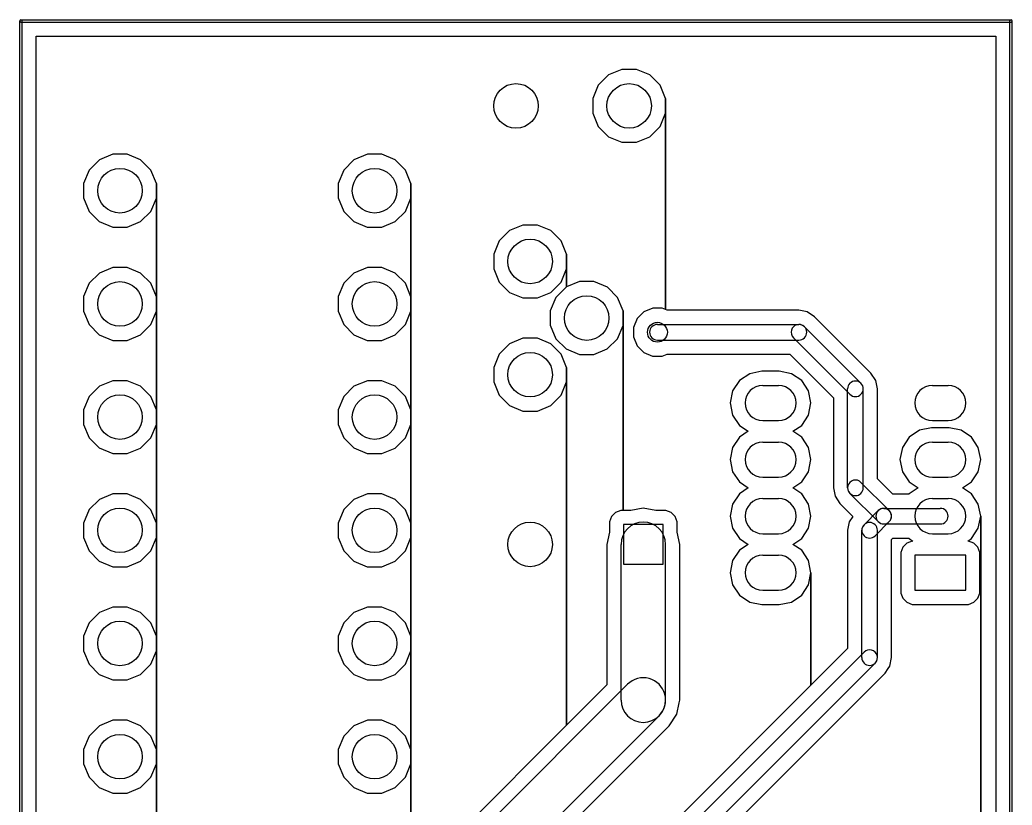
# Model space of a CAD drawing. Extents: x 50.1 to 94.7, y -225.5 to -171.4.
# Drawn here: x 50.12 to 94.67, y -206.65 to -171.4 of the extents above; entities that cross this region are included whole.
import ezdxf

# ---------------------------------------------------------------- set-up
doc = ezdxf.new("R2010")
doc.units = 0
doc.header["$MEASUREMENT"] = 0
doc.layers.add('BLACK', color=250, linetype='CONTINUOUS')

msp = doc.modelspace()

# ---------------------------------------------------------------- linework, layer by layer
at = {"layer": 'BLACK'}
for p, q in [((50.115, -225.425), (50.115, -171.45)), ((50.165, -171.4), (94.615, -171.4)), ((50.165, -171.5), (94.615, -171.5)), ((50.215, -225.425), (50.215, -171.45)), ((94.565, -225.425), (94.565, -171.45)), ((94.665, -225.425), (94.665, -171.45)), ((50.85, -224.74), (50.85, -172.135)), ((50.85, -172.135), (93.93, -172.135)), ((50.85, -224.74), (50.85, -172.135)), ((50.85, -172.135), (93.93, -172.135)), ((93.93, -172.135), (93.93, -224.74)), ((93.93, -172.135), (93.93, -224.74)), ((77.1462, -173.625), (76.5451, -173.873)), ((77.1462, -173.625), (76.5451, -173.873)), ((77.7966, -173.625), (77.1462, -173.625)), ((77.7966, -173.625), (77.1462, -173.625)), ((78.3974, -173.875), (77.7966, -173.625)), ((78.3974, -173.875), (77.7966, -173.625)), ((76.5451, -173.873), (76.0847, -174.333)), ((76.5451, -173.873), (76.0847, -174.333)), ((78.8569, -174.335), (78.3974, -173.875)), ((78.8569, -174.335), (78.3974, -173.875)), ((76.0847, -174.333), (75.8353, -174.933)), ((76.0847, -174.333), (75.8353, -174.933)), ((79.1053, -174.936), (78.8569, -174.335)), ((79.1053, -174.936), (78.8569, -174.335)), ((75.8353, -174.933), (75.8347, -175.584)), ((75.8353, -174.933), (75.8347, -175.584)), ((79.1047, -175.587), (79.1053, -174.936)), ((79.1047, -175.587), (79.1053, -174.936)), ((79.1053, -184.403), (79.1053, -174.936)), ((79.1053, -174.936), (79.1053, -184.403)), ((79.1053, -184.403), (79.1053, -174.936)), ((79.1053, -174.936), (79.1053, -184.403)), ((75.8347, -175.584), (76.0831, -176.185)), ((75.8347, -175.584), (76.0831, -176.185)), ((78.8553, -176.187), (79.1047, -175.587)), ((78.8553, -176.187), (79.1047, -175.587)), ((76.0831, -176.185), (76.5426, -176.645)), ((76.0831, -176.185), (76.5426, -176.645)), ((78.3949, -176.647), (78.8553, -176.187)), ((78.3949, -176.647), (78.8553, -176.187)), ((76.5426, -176.645), (77.1434, -176.895)), ((76.5426, -176.645), (77.1434, -176.895)), ((77.7938, -176.895), (78.3949, -176.647)), ((77.7938, -176.895), (78.3949, -176.647)), ((77.1434, -176.895), (77.7938, -176.895)), ((77.1434, -176.895), (77.7938, -176.895)), ((53.6851, -177.683), (53.2247, -178.143)), ((53.6851, -177.683), (53.2247, -178.143)), ((54.2862, -177.435), (53.6851, -177.683)), ((54.2862, -177.435), (53.6851, -177.683)), ((54.9366, -177.435), (54.2862, -177.435)), ((54.9366, -177.435), (54.2862, -177.435)), ((55.5374, -177.685), (54.9366, -177.435)), ((55.5374, -177.685), (54.9366, -177.435)), ((55.9969, -178.145), (55.5374, -177.685)), ((55.9969, -178.145), (55.5374, -177.685)), ((65.1151, -177.683), (64.6547, -178.143)), ((65.1151, -177.683), (64.6547, -178.143)), ((65.7162, -177.435), (65.1151, -177.683)), ((65.7162, -177.435), (65.1151, -177.683)), ((66.3666, -177.435), (65.7162, -177.435)), ((66.3666, -177.435), (65.7162, -177.435)), ((66.9674, -177.685), (66.3666, -177.435)), ((66.9674, -177.685), (66.3666, -177.435)), ((67.4269, -178.145), (66.9674, -177.685)), ((67.4269, -178.145), (66.9674, -177.685)), ((53.2247, -178.143), (52.9753, -178.743)), ((53.2247, -178.143), (52.9753, -178.743)), ((56.2453, -178.746), (55.9969, -178.145)), ((56.2453, -178.746), (55.9969, -178.145)), ((64.6547, -178.143), (64.4053, -178.743)), ((64.6547, -178.143), (64.4053, -178.743)), ((67.6753, -178.746), (67.4269, -178.145)), ((67.6753, -178.746), (67.4269, -178.145)), ((52.9753, -178.743), (52.9747, -179.394)), ((52.9753, -178.743), (52.9747, -179.394)), ((56.2447, -179.397), (56.2453, -178.746)), ((56.2447, -179.397), (56.2453, -178.746)), ((56.2453, -183.826), (56.2453, -178.746)), ((56.2453, -178.746), (56.2453, -183.826)), ((56.2453, -183.826), (56.2453, -178.746)), ((56.2453, -178.746), (56.2453, -183.826)), ((64.4053, -178.743), (64.4047, -179.394)), ((64.4053, -178.743), (64.4047, -179.394)), ((67.6747, -179.397), (67.6753, -178.746)), ((67.6747, -179.397), (67.6753, -178.746)), ((67.6753, -183.826), (67.6753, -178.746)), ((67.6753, -178.746), (67.6753, -183.826)), ((67.6753, -183.826), (67.6753, -178.746)), ((67.6753, -178.746), (67.6753, -183.826)), ((52.9747, -179.394), (53.2231, -179.995)), ((52.9747, -179.394), (53.2231, -179.995)), ((55.9953, -179.997), (56.2447, -179.397)), ((55.9953, -179.997), (56.2447, -179.397)), ((64.4047, -179.394), (64.6531, -179.995)), ((64.4047, -179.394), (64.6531, -179.995)), ((67.4253, -179.997), (67.6747, -179.397)), ((67.4253, -179.997), (67.6747, -179.397)), ((53.2231, -179.995), (53.6826, -180.455)), ((53.2231, -179.995), (53.6826, -180.455)), ((55.5349, -180.457), (55.9953, -179.997)), ((55.5349, -180.457), (55.9953, -179.997)), ((64.6531, -179.995), (65.1126, -180.455)), ((64.6531, -179.995), (65.1126, -180.455)), ((66.9649, -180.457), (67.4253, -179.997)), ((66.9649, -180.457), (67.4253, -179.997)), ((53.6826, -180.455), (54.2834, -180.705)), ((53.6826, -180.455), (54.2834, -180.705)), ((54.2834, -180.705), (54.9338, -180.705)), ((54.2834, -180.705), (54.9338, -180.705)), ((54.9338, -180.705), (55.5349, -180.457)), ((54.9338, -180.705), (55.5349, -180.457)), ((65.1126, -180.455), (65.7134, -180.705)), ((65.1126, -180.455), (65.7134, -180.705)), ((65.7134, -180.705), (66.3638, -180.705)), ((65.7134, -180.705), (66.3638, -180.705)), ((66.3638, -180.705), (66.9649, -180.457)), ((66.3638, -180.705), (66.9649, -180.457)), ((72.1001, -180.858), (71.6397, -181.318)), ((72.1001, -180.858), (71.6397, -181.318)), ((72.7012, -180.61), (72.1001, -180.858)), ((72.7012, -180.61), (72.1001, -180.858)), ((73.3516, -180.61), (72.7012, -180.61)), ((73.3516, -180.61), (72.7012, -180.61)), ((73.9524, -180.86), (73.3516, -180.61)), ((73.9524, -180.86), (73.3516, -180.61)), ((74.4119, -181.32), (73.9524, -180.86)), ((74.4119, -181.32), (73.9524, -180.86)), ((71.6397, -181.318), (71.3903, -181.918)), ((71.6397, -181.318), (71.3903, -181.918)), ((74.6603, -181.921), (74.4119, -181.32)), ((74.6603, -181.921), (74.4119, -181.32)), ((71.3903, -181.918), (71.3897, -182.569)), ((71.3903, -181.918), (71.3897, -182.569)), ((74.6597, -182.572), (74.6603, -181.921)), ((74.6597, -182.572), (74.6603, -181.921)), ((74.6603, -183.39), (74.6603, -181.921)), ((74.6603, -181.921), (74.6603, -183.39)), ((74.6603, -183.39), (74.6603, -181.921)), ((74.6603, -181.921), (74.6603, -183.39)), ((54.2862, -182.515), (53.6851, -182.763)), ((54.2862, -182.515), (53.6851, -182.763)), ((54.9366, -182.515), (54.2862, -182.515)), ((54.9366, -182.515), (54.2862, -182.515)), ((55.5374, -182.765), (54.9366, -182.515)), ((55.5374, -182.765), (54.9366, -182.515)), ((65.7162, -182.515), (65.1151, -182.763)), ((65.7162, -182.515), (65.1151, -182.763)), ((66.3666, -182.515), (65.7162, -182.515)), ((66.3666, -182.515), (65.7162, -182.515)), ((66.9674, -182.765), (66.3666, -182.515)), ((66.9674, -182.765), (66.3666, -182.515)), ((71.3897, -182.569), (71.6381, -183.17)), ((71.3897, -182.569), (71.6381, -183.17)), ((74.4103, -183.172), (74.6597, -182.572)), ((74.4103, -183.172), (74.6597, -182.572)), ((53.6851, -182.763), (53.2247, -183.223)), ((53.6851, -182.763), (53.2247, -183.223)), ((55.9969, -183.225), (55.5374, -182.765)), ((55.9969, -183.225), (55.5374, -182.765)), ((65.1151, -182.763), (64.6547, -183.223)), ((65.1151, -182.763), (64.6547, -183.223)), ((67.4269, -183.225), (66.9674, -182.765)), ((67.4269, -183.225), (66.9674, -182.765)), ((53.2247, -183.223), (52.9753, -183.823)), ((53.2247, -183.223), (52.9753, -183.823)), ((56.2453, -183.826), (55.9969, -183.225)), ((56.2453, -183.826), (55.9969, -183.225)), ((64.6547, -183.223), (64.4053, -183.823)), ((64.6547, -183.223), (64.4053, -183.823)), ((67.6753, -183.826), (67.4269, -183.225)), ((67.6753, -183.826), (67.4269, -183.225)), ((71.6381, -183.17), (72.0976, -183.63)), ((71.6381, -183.17), (72.0976, -183.63)), ((73.9499, -183.632), (74.4103, -183.172)), ((73.9499, -183.632), (74.4103, -183.172)), ((74.6401, -183.398), (74.1797, -183.858)), ((74.6401, -183.398), (74.1797, -183.858)), ((74.6603, -183.39), (74.6401, -183.398)), ((74.6603, -183.39), (74.6401, -183.398)), ((75.2412, -183.15), (74.6603, -183.39)), ((75.2412, -183.15), (74.6603, -183.39)), ((75.8916, -183.15), (75.2412, -183.15)), ((75.8916, -183.15), (75.2412, -183.15)), ((76.4924, -183.4), (75.8916, -183.15)), ((76.4924, -183.4), (75.8916, -183.15)), ((76.9519, -183.86), (76.4924, -183.4)), ((76.9519, -183.86), (76.4924, -183.4)), ((52.9753, -183.823), (52.9747, -184.474)), ((52.9753, -183.823), (52.9747, -184.474)), ((56.2447, -184.477), (56.2453, -183.826)), ((56.2447, -184.477), (56.2453, -183.826)), ((56.2453, -188.906), (56.2453, -183.826)), ((56.2453, -183.826), (56.2453, -188.906)), ((56.2453, -188.906), (56.2453, -183.826)), ((56.2453, -183.826), (56.2453, -188.906)), ((64.4053, -183.823), (64.4047, -184.474)), ((64.4053, -183.823), (64.4047, -184.474)), ((67.6747, -184.477), (67.6753, -183.826)), ((67.6747, -184.477), (67.6753, -183.826)), ((67.6753, -188.906), (67.6753, -183.826)), ((67.6753, -183.826), (67.6753, -188.906)), ((67.6753, -188.906), (67.6753, -183.826)), ((67.6753, -183.826), (67.6753, -188.906)), ((72.0976, -183.63), (72.6984, -183.88)), ((72.0976, -183.63), (72.6984, -183.88)), ((72.6984, -183.88), (73.3488, -183.88)), ((72.6984, -183.88), (73.3488, -183.88)), ((73.3488, -183.88), (73.9499, -183.632)), ((73.3488, -183.88), (73.9499, -183.632)), ((74.1797, -183.858), (73.9303, -184.458)), ((74.1797, -183.858), (73.9303, -184.458)), ((77.2003, -184.461), (76.9519, -183.86)), ((77.2003, -184.461), (76.9519, -183.86)), ((78.5262, -184.34), (78.1293, -184.504)), ((78.5262, -184.34), (78.1293, -184.504)), ((78.9557, -184.341), (78.5262, -184.34)), ((78.9557, -184.341), (78.5262, -184.34)), ((79.1053, -184.403), (78.9557, -184.341)), ((79.1053, -184.403), (78.9557, -184.341)), ((79.1828, -184.435), (79.1053, -184.403)), ((79.1828, -184.435), (79.1053, -184.403)), ((85.09, -184.435), (79.1828, -184.435)), ((85.09, -184.435), (79.1828, -184.435)), ((85.4669, -184.51), (85.09, -184.435)), ((85.4669, -184.51), (85.09, -184.435)), ((52.9747, -184.474), (53.2231, -185.075)), ((52.9747, -184.474), (53.2231, -185.075)), ((55.9953, -185.077), (56.2447, -184.477)), ((55.9953, -185.077), (56.2447, -184.477)), ((64.4047, -184.474), (64.6531, -185.075)), ((64.4047, -184.474), (64.6531, -185.075)), ((67.4253, -185.077), (67.6747, -184.477)), ((67.4253, -185.077), (67.6747, -184.477)), ((73.9303, -184.458), (73.9297, -185.109)), ((73.9303, -184.458), (73.9297, -185.109)), ((77.1997, -185.112), (77.2003, -184.461)), ((77.1997, -185.112), (77.2003, -184.461)), ((77.2003, -193.421), (77.2003, -184.461)), ((77.2003, -184.461), (77.2003, -193.421)), ((77.2003, -193.421), (77.2003, -184.461)), ((77.2003, -184.461), (77.2003, -193.421)), ((77.8254, -184.808), (77.6607, -185.204)), ((77.8254, -184.808), (77.6607, -185.204)), ((78.1293, -184.504), (77.8254, -184.808)), ((78.1293, -184.504), (77.8254, -184.808)), ((85.7865, -184.724), (85.4669, -184.51)), ((85.7865, -184.724), (85.4669, -184.51)), ((88.3265, -187.264), (85.7865, -184.724)), ((88.3265, -187.264), (85.7865, -184.724)), ((53.2231, -185.075), (53.6826, -185.535)), ((53.2231, -185.075), (53.6826, -185.535)), ((55.5349, -185.537), (55.9953, -185.077)), ((55.5349, -185.537), (55.9953, -185.077)), ((64.6531, -185.075), (65.1126, -185.535)), ((64.6531, -185.075), (65.1126, -185.535)), ((66.9649, -185.537), (67.4253, -185.077)), ((66.9649, -185.537), (67.4253, -185.077)), ((73.9297, -185.109), (74.1781, -185.71)), ((73.9297, -185.109), (74.1781, -185.71)), ((76.9503, -185.712), (77.1997, -185.112)), ((76.9503, -185.712), (77.1997, -185.112)), ((77.6607, -185.204), (77.6603, -185.634)), ((77.6607, -185.204), (77.6603, -185.634)), ((78.74, -185.07), (85.09, -185.07)), ((87.8775, -187.713), (85.3375, -185.173)), ((53.6826, -185.535), (54.2834, -185.785)), ((53.6826, -185.535), (54.2834, -185.785)), ((54.9338, -185.785), (55.5349, -185.537)), ((54.9338, -185.785), (55.5349, -185.537)), ((65.1126, -185.535), (65.7134, -185.785)), ((65.1126, -185.535), (65.7134, -185.785)), ((66.3638, -185.785), (66.9649, -185.537)), ((66.3638, -185.785), (66.9649, -185.537)), ((72.7012, -185.69), (72.1001, -185.938)), ((72.7012, -185.69), (72.1001, -185.938)), ((73.3516, -185.69), (72.7012, -185.69)), ((73.3516, -185.69), (72.7012, -185.69)), ((73.9524, -185.94), (73.3516, -185.69)), ((73.9524, -185.94), (73.3516, -185.69)), ((74.1781, -185.71), (74.6376, -186.17)), ((74.1781, -185.71), (74.6376, -186.17)), ((76.4899, -186.172), (76.9503, -185.712)), ((76.4899, -186.172), (76.9503, -185.712)), ((77.6603, -185.634), (77.8243, -186.031)), ((77.6603, -185.634), (77.8243, -186.031)), ((78.74, -185.77), (85.09, -185.77)), ((87.3825, -188.207), (84.8425, -185.667)), ((54.2834, -185.785), (54.9338, -185.785)), ((54.2834, -185.785), (54.9338, -185.785)), ((65.7134, -185.785), (66.3638, -185.785)), ((65.7134, -185.785), (66.3638, -185.785)), ((72.1001, -185.938), (71.6397, -186.398)), ((72.1001, -185.938), (71.6397, -186.398)), ((74.4119, -186.4), (73.9524, -185.94)), ((74.4119, -186.4), (73.9524, -185.94)), ((74.6376, -186.17), (75.2384, -186.42)), ((74.6376, -186.17), (75.2384, -186.42)), ((75.8888, -186.42), (76.4899, -186.172)), ((75.8888, -186.42), (76.4899, -186.172)), ((77.8243, -186.031), (78.1277, -186.335)), ((77.8243, -186.031), (78.1277, -186.335)), ((71.6397, -186.398), (71.3903, -186.998)), ((71.6397, -186.398), (71.3903, -186.998)), ((74.6603, -187.001), (74.4119, -186.4)), ((74.6603, -187.001), (74.4119, -186.4)), ((75.2384, -186.42), (75.8888, -186.42)), ((75.2384, -186.42), (75.8888, -186.42)), ((78.1277, -186.335), (78.5243, -186.499)), ((78.1277, -186.335), (78.5243, -186.499)), ((78.5243, -186.499), (78.9538, -186.5)), ((78.5243, -186.499), (78.9538, -186.5)), ((78.9538, -186.5), (79.1829, -186.405)), ((78.9538, -186.5), (79.1829, -186.405)), ((79.1829, -186.405), (84.682, -186.405)), ((79.1829, -186.405), (84.682, -186.405)), ((84.682, -186.405), (86.645, -188.368)), ((84.682, -186.405), (86.645, -188.368)), ((71.3903, -186.998), (71.3897, -187.649)), ((71.3903, -186.998), (71.3897, -187.649)), ((74.6597, -187.652), (74.6603, -187.001)), ((74.6597, -187.652), (74.6603, -187.001)), ((74.6603, -203.062), (74.6603, -187.001)), ((74.6603, -187.001), (74.6603, -203.062)), ((74.6603, -203.062), (74.6603, -187.001)), ((74.6603, -187.001), (74.6603, -203.062)), ((82.8852, -187.281), (82.4238, -187.589)), ((82.8852, -187.281), (82.4238, -187.589)), ((83.4296, -187.173), (82.8852, -187.281)), ((83.4296, -187.173), (82.8852, -187.281)), ((84.2104, -187.173), (83.4296, -187.173)), ((84.2104, -187.173), (83.4296, -187.173)), ((84.7548, -187.281), (84.2104, -187.173)), ((84.7548, -187.281), (84.2104, -187.173)), ((85.2162, -187.589), (84.7548, -187.281)), ((85.2162, -187.589), (84.7548, -187.281)), ((88.54, -187.583), (88.3265, -187.264)), ((88.54, -187.583), (88.3265, -187.264)), ((53.6851, -187.843), (53.2247, -188.303)), ((53.6851, -187.843), (53.2247, -188.303)), ((54.2862, -187.595), (53.6851, -187.843)), ((54.2862, -187.595), (53.6851, -187.843)), ((54.9366, -187.595), (54.2862, -187.595)), ((54.9366, -187.595), (54.2862, -187.595)), ((55.5374, -187.845), (54.9366, -187.595)), ((55.5374, -187.845), (54.9366, -187.595)), ((55.9969, -188.305), (55.5374, -187.845)), ((55.9969, -188.305), (55.5374, -187.845)), ((65.1151, -187.843), (64.6547, -188.303)), ((65.1151, -187.843), (64.6547, -188.303)), ((65.7162, -187.595), (65.1151, -187.843)), ((65.7162, -187.595), (65.1151, -187.843)), ((66.3666, -187.595), (65.7162, -187.595)), ((66.3666, -187.595), (65.7162, -187.595)), ((66.9674, -187.845), (66.3666, -187.595)), ((66.9674, -187.845), (66.3666, -187.595)), ((67.4269, -188.305), (66.9674, -187.845)), ((67.4269, -188.305), (66.9674, -187.845)), ((71.3897, -187.649), (71.6381, -188.25)), ((71.3897, -187.649), (71.6381, -188.25)), ((74.4103, -188.252), (74.6597, -187.652)), ((74.4103, -188.252), (74.6597, -187.652)), ((82.4238, -187.589), (82.1154, -188.051)), ((82.4238, -187.589), (82.1154, -188.051)), ((83.4644, -187.808), (84.1756, -187.808)), ((85.5246, -188.051), (85.2162, -187.589)), ((85.5246, -188.051), (85.2162, -187.589)), ((87.28, -192.405), (87.28, -187.96)), ((87.98, -192.405), (87.98, -187.96)), ((88.615, -187.96), (88.54, -187.583)), ((88.615, -187.96), (88.54, -187.583)), ((88.615, -191.997), (88.615, -187.96)), ((88.615, -191.997), (88.615, -187.96)), ((91.0844, -187.808), (91.7956, -187.808)), ((53.2247, -188.303), (52.9753, -188.903)), ((53.2247, -188.303), (52.9753, -188.903)), ((56.2453, -188.906), (55.9969, -188.305)), ((56.2453, -188.906), (55.9969, -188.305)), ((64.6547, -188.303), (64.4053, -188.903)), ((64.6547, -188.303), (64.4053, -188.903)), ((67.6753, -188.906), (67.4269, -188.305)), ((67.6753, -188.906), (67.4269, -188.305)), ((71.6381, -188.25), (72.0976, -188.71)), ((71.6381, -188.25), (72.0976, -188.71)), ((73.9499, -188.712), (74.4103, -188.252)), ((73.9499, -188.712), (74.4103, -188.252)), ((82.1154, -188.051), (82.0072, -188.595)), ((82.1154, -188.051), (82.0072, -188.595)), ((85.6328, -188.595), (85.5246, -188.051)), ((85.6328, -188.595), (85.5246, -188.051)), ((86.645, -188.368), (86.645, -192.405)), ((86.645, -188.368), (86.645, -192.405)), ((72.0976, -188.71), (72.6984, -188.96)), ((72.0976, -188.71), (72.6984, -188.96)), ((73.3488, -188.96), (73.9499, -188.712)), ((73.3488, -188.96), (73.9499, -188.712)), ((82.0072, -188.595), (82.1154, -189.139)), ((82.0072, -188.595), (82.1154, -189.139)), ((85.5246, -189.139), (85.6328, -188.595)), ((85.5246, -189.139), (85.6328, -188.595)), ((52.9753, -188.903), (52.9747, -189.554)), ((52.9753, -188.903), (52.9747, -189.554)), ((56.2447, -189.557), (56.2453, -188.906)), ((56.2447, -189.557), (56.2453, -188.906)), ((56.2453, -193.986), (56.2453, -188.906)), ((56.2453, -188.906), (56.2453, -193.986)), ((56.2453, -193.986), (56.2453, -188.906)), ((56.2453, -188.906), (56.2453, -193.986)), ((64.4053, -188.903), (64.4047, -189.554)), ((64.4053, -188.903), (64.4047, -189.554)), ((67.6747, -189.557), (67.6753, -188.906)), ((67.6747, -189.557), (67.6753, -188.906)), ((67.6753, -193.986), (67.6753, -188.906)), ((67.6753, -188.906), (67.6753, -193.986)), ((67.6753, -193.986), (67.6753, -188.906)), ((67.6753, -188.906), (67.6753, -193.986)), ((72.6984, -188.96), (73.3488, -188.96)), ((72.6984, -188.96), (73.3488, -188.96)), ((82.1154, -189.139), (82.4238, -189.601)), ((82.1154, -189.139), (82.4238, -189.601)), ((85.2162, -189.601), (85.5246, -189.139)), ((85.2162, -189.601), (85.5246, -189.139)), ((52.9747, -189.554), (53.2231, -190.155)), ((52.9747, -189.554), (53.2231, -190.155)), ((55.9953, -190.157), (56.2447, -189.557)), ((55.9953, -190.157), (56.2447, -189.557)), ((64.4047, -189.554), (64.6531, -190.155)), ((64.4047, -189.554), (64.6531, -190.155)), ((67.4253, -190.157), (67.6747, -189.557)), ((67.4253, -190.157), (67.6747, -189.557)), ((82.4238, -189.601), (82.8192, -189.865)), ((82.4238, -189.601), (82.8192, -189.865)), ((83.4644, -189.382), (84.1756, -189.382)), ((84.8208, -189.865), (85.2162, -189.601)), ((84.8208, -189.865), (85.2162, -189.601)), ((91.0496, -189.713), (90.5052, -189.821)), ((91.0496, -189.713), (90.5052, -189.821)), ((91.8304, -189.713), (91.0496, -189.713)), ((91.8304, -189.713), (91.0496, -189.713)), ((91.0844, -189.382), (91.7956, -189.382)), ((92.3748, -189.821), (91.8304, -189.713)), ((92.3748, -189.821), (91.8304, -189.713)), ((53.2231, -190.155), (53.6826, -190.615)), ((53.2231, -190.155), (53.6826, -190.615)), ((55.5349, -190.617), (55.9953, -190.157)), ((55.5349, -190.617), (55.9953, -190.157)), ((64.6531, -190.155), (65.1126, -190.615)), ((64.6531, -190.155), (65.1126, -190.615)), ((66.9649, -190.617), (67.4253, -190.157)), ((66.9649, -190.617), (67.4253, -190.157)), ((82.4238, -190.129), (82.1154, -190.591)), ((82.4238, -190.129), (82.1154, -190.591)), ((82.8192, -189.865), (82.4238, -190.129)), ((82.8192, -189.865), (82.4238, -190.129)), ((85.2162, -190.129), (84.8208, -189.865)), ((85.2162, -190.129), (84.8208, -189.865)), ((85.5246, -190.591), (85.2162, -190.129)), ((85.5246, -190.591), (85.2162, -190.129)), ((90.0438, -190.129), (89.7354, -190.591)), ((90.0438, -190.129), (89.7354, -190.591)), ((90.5052, -189.821), (90.0438, -190.129)), ((90.5052, -189.821), (90.0438, -190.129)), ((92.8362, -190.129), (92.3748, -189.821)), ((92.8362, -190.129), (92.3748, -189.821)), ((93.1446, -190.591), (92.8362, -190.129)), ((93.1446, -190.591), (92.8362, -190.129)), ((53.6826, -190.615), (54.2834, -190.865)), ((53.6826, -190.615), (54.2834, -190.865)), ((54.9338, -190.865), (55.5349, -190.617)), ((54.9338, -190.865), (55.5349, -190.617)), ((65.1126, -190.615), (65.7134, -190.865)), ((65.1126, -190.615), (65.7134, -190.865)), ((66.3638, -190.865), (66.9649, -190.617)), ((66.3638, -190.865), (66.9649, -190.617)), ((82.1154, -190.591), (82.0072, -191.135)), ((82.1154, -190.591), (82.0072, -191.135)), ((83.4644, -190.348), (84.1756, -190.348)), ((85.6328, -191.135), (85.5246, -190.591)), ((85.6328, -191.135), (85.5246, -190.591)), ((89.7354, -190.591), (89.6272, -191.135)), ((89.7354, -190.591), (89.6272, -191.135)), ((91.0844, -190.348), (91.7956, -190.348)), ((93.2528, -191.135), (93.1446, -190.591)), ((93.2528, -191.135), (93.1446, -190.591)), ((54.2834, -190.865), (54.9338, -190.865)), ((54.2834, -190.865), (54.9338, -190.865)), ((65.7134, -190.865), (66.3638, -190.865)), ((65.7134, -190.865), (66.3638, -190.865)), ((82.0072, -191.135), (82.1154, -191.679)), ((82.0072, -191.135), (82.1154, -191.679)), ((85.5246, -191.679), (85.6328, -191.135)), ((85.5246, -191.679), (85.6328, -191.135)), ((89.6272, -191.135), (89.7354, -191.679)), ((89.6272, -191.135), (89.7354, -191.679)), ((93.1446, -191.679), (93.2528, -191.135)), ((93.1446, -191.679), (93.2528, -191.135)), ((82.1154, -191.679), (82.4238, -192.141)), ((82.1154, -191.679), (82.4238, -192.141)), ((83.4644, -191.922), (84.1756, -191.922)), ((85.2162, -192.141), (85.5246, -191.679)), ((85.2162, -192.141), (85.5246, -191.679)), ((89.308, -192.69), (88.615, -191.997)), ((89.308, -192.69), (88.615, -191.997)), ((89.7354, -191.679), (90.0438, -192.141)), ((89.7354, -191.679), (90.0438, -192.141)), ((91.0844, -191.922), (91.7956, -191.922)), ((92.8362, -192.141), (93.1446, -191.679)), ((92.8362, -192.141), (93.1446, -191.679)), ((82.4238, -192.141), (82.8192, -192.405)), ((82.4238, -192.141), (82.8192, -192.405)), ((82.8192, -192.405), (82.4238, -192.669)), ((82.8192, -192.405), (82.4238, -192.669)), ((84.8208, -192.405), (85.2162, -192.141)), ((84.8208, -192.405), (85.2162, -192.141)), ((85.2162, -192.669), (84.8208, -192.405)), ((85.2162, -192.669), (84.8208, -192.405)), ((86.645, -192.405), (86.72, -192.782)), ((86.645, -192.405), (86.72, -192.782)), ((89.1475, -193.428), (87.8775, -192.158)), ((90.0438, -192.141), (90.4392, -192.405)), ((90.0438, -192.141), (90.4392, -192.405)), ((90.4392, -192.405), (90.0438, -192.669)), ((90.4392, -192.405), (90.0438, -192.669)), ((92.4408, -192.405), (92.8362, -192.141)), ((92.4408, -192.405), (92.8362, -192.141)), ((92.8362, -192.669), (92.4408, -192.405)), ((92.8362, -192.669), (92.4408, -192.405)), ((54.2862, -192.675), (53.6851, -192.923)), ((54.2862, -192.675), (53.6851, -192.923)), ((54.9366, -192.675), (54.2862, -192.675)), ((54.9366, -192.675), (54.2862, -192.675)), ((55.5374, -192.925), (54.9366, -192.675)), ((55.5374, -192.925), (54.9366, -192.675)), ((65.7162, -192.675), (65.1151, -192.923)), ((65.7162, -192.675), (65.1151, -192.923)), ((66.3666, -192.675), (65.7162, -192.675)), ((66.3666, -192.675), (65.7162, -192.675)), ((66.9674, -192.925), (66.3666, -192.675)), ((66.9674, -192.925), (66.3666, -192.675)), ((82.4238, -192.669), (82.1154, -193.131)), ((82.4238, -192.669), (82.1154, -193.131)), ((83.4644, -192.888), (84.1756, -192.888)), ((85.5246, -193.131), (85.2162, -192.669)), ((85.5246, -193.131), (85.2162, -192.669)), ((86.72, -192.782), (86.9335, -193.102)), ((86.72, -192.782), (86.9335, -193.102)), ((88.6525, -193.922), (87.3825, -192.652)), ((90.0299, -192.69), (89.308, -192.69)), ((90.0299, -192.69), (89.308, -192.69)), ((90.0438, -192.669), (90.0299, -192.69)), ((90.0438, -192.669), (90.0299, -192.69)), ((91.0844, -192.888), (91.7956, -192.888)), ((93.1446, -193.131), (92.8362, -192.669)), ((93.1446, -193.131), (92.8362, -192.669)), ((53.6851, -192.923), (53.2247, -193.383)), ((53.6851, -192.923), (53.2247, -193.383)), ((55.9969, -193.385), (55.5374, -192.925)), ((55.9969, -193.385), (55.5374, -192.925)), ((65.1151, -192.923), (64.6547, -193.383)), ((65.1151, -192.923), (64.6547, -193.383)), ((67.4269, -193.385), (66.9674, -192.925)), ((67.4269, -193.385), (66.9674, -192.925)), ((78.105, -193.31), (77.5475, -193.421)), ((78.105, -193.31), (77.5475, -193.421)), ((78.6625, -193.421), (78.105, -193.31)), ((78.6625, -193.421), (78.105, -193.31)), ((82.1154, -193.131), (82.0072, -193.675)), ((82.1154, -193.131), (82.0072, -193.675)), ((85.6328, -193.675), (85.5246, -193.131)), ((85.6328, -193.675), (85.5246, -193.131)), ((86.9335, -193.102), (87.5192, -193.687)), ((86.9335, -193.102), (87.5192, -193.687)), ((88.9, -193.325), (91.44, -193.325)), ((93.2528, -193.675), (93.1446, -193.131)), ((93.2528, -193.675), (93.1446, -193.131)), ((53.2247, -193.383), (52.9753, -193.983)), ((53.2247, -193.383), (52.9753, -193.983)), ((56.2453, -193.986), (55.9969, -193.385)), ((56.2453, -193.986), (55.9969, -193.385)), ((64.6547, -193.383), (64.4053, -193.983)), ((64.6547, -193.383), (64.4053, -193.983)), ((67.6753, -193.986), (67.4269, -193.385)), ((67.6753, -193.986), (67.4269, -193.385)), ((76.678, -193.696), (76.5811, -193.929)), ((76.678, -193.696), (76.5811, -193.929)), ((76.8568, -193.517), (76.678, -193.696)), ((76.8568, -193.517), (76.678, -193.696)), ((77.0902, -193.421), (76.8568, -193.517)), ((77.0902, -193.421), (76.8568, -193.517)), ((77.2003, -193.421), (77.0902, -193.421)), ((77.2003, -193.421), (77.0902, -193.421)), ((77.5475, -193.421), (77.2003, -193.421)), ((77.5475, -193.421), (77.2003, -193.421)), ((78.8682, -193.421), (78.6625, -193.421)), ((78.8682, -193.421), (78.6625, -193.421)), ((79.1209, -193.421), (78.8682, -193.421)), ((79.1209, -193.421), (78.8682, -193.421)), ((79.3542, -193.518), (79.1209, -193.421)), ((79.3542, -193.518), (79.1209, -193.421)), ((79.5326, -193.697), (79.3542, -193.518)), ((79.5326, -193.697), (79.3542, -193.518)), ((79.6291, -193.93), (79.5326, -193.697)), ((79.6291, -193.93), (79.5326, -193.697)), ((82.0072, -193.675), (82.1154, -194.219)), ((82.0072, -193.675), (82.1154, -194.219)), ((85.5246, -194.219), (85.6328, -193.675)), ((85.5246, -194.219), (85.6328, -193.675)), ((87.5192, -193.687), (87.355, -193.933)), ((87.5192, -193.687), (87.355, -193.933)), ((88.0175, -194.063), (88.6525, -193.428)), ((93.1446, -194.219), (93.2528, -193.675)), ((93.1446, -194.219), (93.2528, -193.675)), ((93.2528, -224.74), (93.2528, -193.675)), ((93.2528, -193.675), (93.2528, -224.74)), ((93.2528, -224.74), (93.2528, -193.675)), ((93.2528, -193.675), (93.2528, -224.74)), ((52.9753, -193.983), (52.9747, -194.634)), ((52.9753, -193.983), (52.9747, -194.634)), ((56.2447, -194.637), (56.2453, -193.986)), ((56.2447, -194.637), (56.2453, -193.986)), ((56.2453, -199.066), (56.2453, -193.986)), ((56.2453, -193.986), (56.2453, -199.066)), ((56.2453, -199.066), (56.2453, -193.986)), ((56.2453, -193.986), (56.2453, -199.066)), ((64.4053, -193.983), (64.4047, -194.634)), ((64.4053, -193.983), (64.4047, -194.634)), ((67.6747, -194.637), (67.6753, -193.986)), ((67.6747, -194.637), (67.6753, -193.986)), ((67.6753, -199.066), (67.6753, -193.986)), ((67.6753, -193.986), (67.6753, -199.066)), ((67.6753, -199.066), (67.6753, -193.986)), ((67.6753, -193.986), (67.6753, -199.066)), ((76.5811, -193.929), (76.5809, -194.182)), ((76.5811, -193.929), (76.5809, -194.182)), ((76.5809, -194.182), (76.5809, -194.388)), ((76.5809, -194.182), (76.5809, -194.388)), ((78.994, -194.056), (77.216, -194.056)), ((77.216, -194.056), (77.216, -195.834)), ((78.994, -195.834), (78.994, -194.056)), ((79.6291, -194.388), (79.6291, -193.93)), ((79.6291, -194.388), (79.6291, -193.93)), ((82.1154, -194.219), (82.4238, -194.681)), ((82.1154, -194.219), (82.4238, -194.681)), ((85.2162, -194.681), (85.5246, -194.219)), ((85.2162, -194.681), (85.5246, -194.219)), ((87.355, -193.933), (87.28, -194.31)), ((87.355, -193.933), (87.28, -194.31)), ((88.5125, -194.557), (89.1475, -193.922)), ((88.9, -194.025), (91.44, -194.025)), ((92.8362, -194.681), (93.1446, -194.219)), ((92.8362, -194.681), (93.1446, -194.219)), ((52.9747, -194.634), (53.2231, -195.235)), ((52.9747, -194.634), (53.2231, -195.235)), ((55.9953, -195.237), (56.2447, -194.637)), ((55.9953, -195.237), (56.2447, -194.637)), ((64.4047, -194.634), (64.6531, -195.235)), ((64.4047, -194.634), (64.6531, -195.235)), ((67.4253, -195.237), (67.6747, -194.637)), ((67.4253, -195.237), (67.6747, -194.637)), ((76.5809, -194.388), (76.47, -194.945)), ((76.5809, -194.388), (76.47, -194.945)), ((79.74, -194.945), (79.6291, -194.388)), ((79.74, -194.945), (79.6291, -194.388)), ((82.4238, -194.681), (82.8192, -194.945)), ((82.4238, -194.681), (82.8192, -194.945)), ((83.4644, -194.462), (84.1756, -194.462)), ((84.8208, -194.945), (85.2162, -194.681)), ((84.8208, -194.945), (85.2162, -194.681)), ((87.28, -194.31), (87.28, -199.617)), ((87.28, -194.31), (87.28, -199.617)), ((87.915, -200.025), (87.915, -194.31)), ((88.615, -200.025), (88.615, -194.31)), ((89.25, -194.718), (89.308, -194.66)), ((89.25, -194.718), (89.308, -194.66)), ((89.308, -194.66), (90.0299, -194.66)), ((89.308, -194.66), (90.0299, -194.66)), ((90.0299, -194.66), (90.0438, -194.681)), ((90.0299, -194.66), (90.0438, -194.681)), ((90.0438, -194.681), (90.211, -194.792)), ((90.0438, -194.681), (90.211, -194.792)), ((91.0844, -194.462), (91.7956, -194.462)), ((92.6688, -194.793), (92.8362, -194.681)), ((92.6688, -194.793), (92.8362, -194.681)), ((76.47, -194.945), (76.47, -201.253)), ((76.47, -194.945), (76.47, -201.253)), ((77.105, -201.93), (77.105, -194.945)), ((79.105, -201.93), (79.105, -194.945)), ((79.74, -201.93), (79.74, -194.945)), ((79.74, -201.93), (79.74, -194.945)), ((82.8192, -194.945), (82.4238, -195.209)), ((82.8192, -194.945), (82.4238, -195.209)), ((85.2162, -195.209), (84.8208, -194.945)), ((85.2162, -195.209), (84.8208, -194.945)), ((89.25, -200.025), (89.25, -194.718)), ((89.25, -200.025), (89.25, -194.718)), ((89.759, -195.067), (89.6621, -195.301)), ((89.759, -195.067), (89.6621, -195.301)), ((89.9378, -194.889), (89.759, -195.067)), ((89.9378, -194.889), (89.759, -195.067)), ((90.1712, -194.792), (89.9378, -194.889)), ((90.1712, -194.792), (89.9378, -194.889)), ((90.211, -194.792), (90.1712, -194.792)), ((90.211, -194.792), (90.1712, -194.792)), ((92.7099, -194.793), (92.6688, -194.793)), ((92.7099, -194.793), (92.6688, -194.793)), ((92.9432, -194.89), (92.7099, -194.793)), ((92.9432, -194.89), (92.7099, -194.793)), ((93.1216, -195.068), (92.9432, -194.89)), ((93.1216, -195.068), (92.9432, -194.89)), ((93.2181, -195.302), (93.1216, -195.068)), ((93.2181, -195.302), (93.1216, -195.068)), ((53.2231, -195.235), (53.6826, -195.695)), ((53.2231, -195.235), (53.6826, -195.695)), ((55.5349, -195.697), (55.9953, -195.237)), ((55.5349, -195.697), (55.9953, -195.237)), ((64.6531, -195.235), (65.1126, -195.695)), ((64.6531, -195.235), (65.1126, -195.695)), ((66.9649, -195.697), (67.4253, -195.237)), ((66.9649, -195.697), (67.4253, -195.237)), ((82.4238, -195.209), (82.1154, -195.671)), ((82.4238, -195.209), (82.1154, -195.671)), ((83.4644, -195.428), (84.1756, -195.428)), ((85.5246, -195.671), (85.2162, -195.209)), ((85.5246, -195.671), (85.2162, -195.209)), ((89.6621, -195.301), (89.6619, -195.553)), ((89.6621, -195.301), (89.6619, -195.553)), ((89.6619, -195.553), (89.6619, -197.128)), ((89.6619, -195.553), (89.6619, -197.128)), ((92.583, -195.428), (90.297, -195.428)), ((90.297, -195.428), (90.297, -197.002)), ((92.583, -197.002), (92.583, -195.428)), ((93.2181, -196.877), (93.2181, -195.302)), ((93.2181, -196.877), (93.2181, -195.302)), ((53.6826, -195.695), (54.2834, -195.945)), ((53.6826, -195.695), (54.2834, -195.945)), ((54.2834, -195.945), (54.9338, -195.945)), ((54.2834, -195.945), (54.9338, -195.945)), ((54.9338, -195.945), (55.5349, -195.697)), ((54.9338, -195.945), (55.5349, -195.697)), ((65.1126, -195.695), (65.7134, -195.945)), ((65.1126, -195.695), (65.7134, -195.945)), ((65.7134, -195.945), (66.3638, -195.945)), ((65.7134, -195.945), (66.3638, -195.945)), ((66.3638, -195.945), (66.9649, -195.697)), ((66.3638, -195.945), (66.9649, -195.697)), ((77.216, -195.834), (78.994, -195.834)), ((82.1154, -195.671), (82.0072, -196.215)), ((82.1154, -195.671), (82.0072, -196.215)), ((85.6328, -196.215), (85.5246, -195.671)), ((85.6328, -196.215), (85.5246, -195.671)), ((82.0072, -196.215), (82.1154, -196.759)), ((82.0072, -196.215), (82.1154, -196.759)), ((85.5246, -196.759), (85.6328, -196.215)), ((85.5246, -196.759), (85.6328, -196.215)), ((85.6328, -201.264), (85.6328, -196.215)), ((85.6328, -196.215), (85.6328, -201.264)), ((85.6328, -201.264), (85.6328, -196.215)), ((85.6328, -196.215), (85.6328, -201.264)), ((82.1154, -196.759), (82.4238, -197.221)), ((82.1154, -196.759), (82.4238, -197.221)), ((85.2162, -197.221), (85.5246, -196.759)), ((85.2162, -197.221), (85.5246, -196.759)), ((93.2179, -197.129), (93.2181, -196.877)), ((93.2179, -197.129), (93.2181, -196.877)), ((82.4238, -197.221), (82.8852, -197.529)), ((82.4238, -197.221), (82.8852, -197.529)), ((83.4644, -197.002), (84.1756, -197.002)), ((84.7548, -197.529), (85.2162, -197.221)), ((84.7548, -197.529), (85.2162, -197.221)), ((89.6619, -197.128), (89.7584, -197.362)), ((89.6619, -197.128), (89.7584, -197.362)), ((90.297, -197.002), (92.583, -197.002)), ((93.121, -197.363), (93.2179, -197.129)), ((93.121, -197.363), (93.2179, -197.129)), ((54.2862, -197.755), (53.6851, -198.003)), ((54.2862, -197.755), (53.6851, -198.003)), ((54.9366, -197.755), (54.2862, -197.755)), ((54.9366, -197.755), (54.2862, -197.755)), ((55.5374, -198.005), (54.9366, -197.755)), ((55.5374, -198.005), (54.9366, -197.755)), ((65.7162, -197.755), (65.1151, -198.003)), ((65.7162, -197.755), (65.1151, -198.003)), ((66.3666, -197.755), (65.7162, -197.755)), ((66.3666, -197.755), (65.7162, -197.755)), ((66.9674, -198.005), (66.3666, -197.755)), ((66.9674, -198.005), (66.3666, -197.755)), ((82.8852, -197.529), (83.4296, -197.637)), ((82.8852, -197.529), (83.4296, -197.637)), ((83.4296, -197.637), (84.2104, -197.637)), ((83.4296, -197.637), (84.2104, -197.637)), ((84.2104, -197.637), (84.7548, -197.529)), ((84.2104, -197.637), (84.7548, -197.529)), ((89.7584, -197.362), (89.9368, -197.54)), ((89.7584, -197.362), (89.9368, -197.54)), ((89.9368, -197.54), (90.1701, -197.637)), ((89.9368, -197.54), (90.1701, -197.637)), ((90.1701, -197.637), (90.4228, -197.638)), ((90.1701, -197.637), (90.4228, -197.638)), ((90.4228, -197.638), (92.7088, -197.638)), ((90.4228, -197.638), (92.7088, -197.638)), ((92.7088, -197.638), (92.9422, -197.541)), ((92.7088, -197.638), (92.9422, -197.541)), ((92.9422, -197.541), (93.121, -197.363)), ((92.9422, -197.541), (93.121, -197.363)), ((53.6851, -198.003), (53.2247, -198.463)), ((53.6851, -198.003), (53.2247, -198.463)), ((55.9969, -198.465), (55.5374, -198.005)), ((55.9969, -198.465), (55.5374, -198.005)), ((65.1151, -198.003), (64.6547, -198.463)), ((65.1151, -198.003), (64.6547, -198.463)), ((67.4269, -198.465), (66.9674, -198.005)), ((67.4269, -198.465), (66.9674, -198.005)), ((53.2247, -198.463), (52.9753, -199.063)), ((53.2247, -198.463), (52.9753, -199.063)), ((56.2453, -199.066), (55.9969, -198.465)), ((56.2453, -199.066), (55.9969, -198.465)), ((64.6547, -198.463), (64.4053, -199.063)), ((64.6547, -198.463), (64.4053, -199.063)), ((67.6753, -199.066), (67.4269, -198.465)), ((67.6753, -199.066), (67.4269, -198.465)), ((52.9753, -199.063), (52.9747, -199.714)), ((52.9753, -199.063), (52.9747, -199.714)), ((56.2447, -199.717), (56.2453, -199.066)), ((56.2447, -199.717), (56.2453, -199.066)), ((56.2453, -204.146), (56.2453, -199.066)), ((56.2453, -199.066), (56.2453, -204.146)), ((56.2453, -204.146), (56.2453, -199.066)), ((56.2453, -199.066), (56.2453, -204.146)), ((64.4053, -199.063), (64.4047, -199.714)), ((64.4053, -199.063), (64.4047, -199.714)), ((67.6747, -199.717), (67.6753, -199.066)), ((67.6747, -199.717), (67.6753, -199.066)), ((67.6753, -204.146), (67.6753, -199.066)), ((67.6753, -199.066), (67.6753, -204.146)), ((67.6753, -204.146), (67.6753, -199.066)), ((67.6753, -199.066), (67.6753, -204.146)), ((52.9747, -199.714), (53.2231, -200.315)), ((52.9747, -199.714), (53.2231, -200.315)), ((55.9953, -200.317), (56.2447, -199.717)), ((55.9953, -200.317), (56.2447, -199.717)), ((64.4047, -199.714), (64.6531, -200.315)), ((64.4047, -199.714), (64.6531, -200.315)), ((67.4253, -200.317), (67.6747, -199.717)), ((67.4253, -200.317), (67.6747, -199.717)), ((71.5075, -216.288), (88.0175, -199.778)), ((87.28, -199.617), (85.6328, -201.264)), ((87.28, -199.617), (85.6328, -201.264)), ((89.175, -200.402), (89.25, -200.025)), ((89.175, -200.402), (89.25, -200.025)), ((89.25, -200.025), (89.25, -200.025)), ((89.25, -200.025), (89.25, -200.025)), ((53.2231, -200.315), (53.6826, -200.775)), ((53.2231, -200.315), (53.6826, -200.775)), ((55.5349, -200.777), (55.9953, -200.317)), ((55.5349, -200.777), (55.9953, -200.317)), ((64.6531, -200.315), (65.1126, -200.775)), ((64.6531, -200.315), (65.1126, -200.775)), ((66.9649, -200.777), (67.4253, -200.317)), ((66.9649, -200.777), (67.4253, -200.317)), ((72.0025, -216.782), (88.5125, -200.272)), ((89.1042, -200.508), (89.175, -200.402)), ((89.1042, -200.508), (89.175, -200.402)), ((89.175, -200.402), (89.175, -200.402)), ((89.175, -200.402), (89.175, -200.402)), ((53.6826, -200.775), (54.2834, -201.025)), ((53.6826, -200.775), (54.2834, -201.025)), ((54.9338, -201.025), (55.5349, -200.777)), ((54.9338, -201.025), (55.5349, -200.777)), ((65.1126, -200.775), (65.7134, -201.025)), ((65.1126, -200.775), (65.7134, -201.025)), ((66.3638, -201.025), (66.9649, -200.777)), ((66.3638, -201.025), (66.9649, -200.777)), ((72.4515, -217.232), (88.9615, -200.722)), ((72.4515, -217.232), (88.9615, -200.722)), ((88.9615, -200.722), (89.1042, -200.508)), ((88.9615, -200.722), (89.1042, -200.508)), ((88.9615, -200.722), (88.9615, -200.722)), ((88.9615, -200.722), (88.9615, -200.722)), ((54.2834, -201.025), (54.9338, -201.025)), ((54.2834, -201.025), (54.9338, -201.025)), ((65.7134, -201.025), (66.3638, -201.025)), ((65.7134, -201.025), (66.3638, -201.025)), ((70.4129, -208.208), (77.3979, -201.223)), ((76.47, -201.253), (74.6603, -203.062)), ((76.47, -201.253), (74.6603, -203.062)), ((85.6328, -201.264), (75.9299, -210.967)), ((85.6328, -201.264), (75.9299, -210.967)), ((79.6155, -202.556), (79.7152, -202.054)), ((79.6155, -202.556), (79.7152, -202.054)), ((79.7152, -202.054), (79.74, -201.93)), ((79.7152, -202.054), (79.74, -201.93)), ((79.74, -201.93), (79.74, -201.93)), ((79.74, -201.93), (79.74, -201.93)), ((79.74, -201.93), (79.74, -201.93)), ((79.74, -201.93), (79.74, -201.93)), ((71.8271, -209.622), (78.8121, -202.637)), ((79.2611, -203.086), (79.6155, -202.556)), ((79.2611, -203.086), (79.6155, -202.556)), ((79.6155, -202.556), (79.6155, -202.556)), ((79.6155, -202.556), (79.6155, -202.556)), ((53.6851, -203.083), (53.2247, -203.543)), ((53.6851, -203.083), (53.2247, -203.543)), ((54.2862, -202.835), (53.6851, -203.083)), ((54.2862, -202.835), (53.6851, -203.083)), ((54.9366, -202.835), (54.2862, -202.835)), ((54.9366, -202.835), (54.2862, -202.835)), ((55.5374, -203.085), (54.9366, -202.835)), ((55.5374, -203.085), (54.9366, -202.835)), ((55.9969, -203.545), (55.5374, -203.085)), ((55.9969, -203.545), (55.5374, -203.085)), ((65.1151, -203.083), (64.6547, -203.543)), ((65.1151, -203.083), (64.6547, -203.543)), ((65.7162, -202.835), (65.1151, -203.083)), ((65.7162, -202.835), (65.1151, -203.083)), ((66.3666, -202.835), (65.7162, -202.835)), ((66.3666, -202.835), (65.7162, -202.835)), ((66.9674, -203.085), (66.3666, -202.835)), ((66.9674, -203.085), (66.3666, -202.835)), ((67.4269, -203.545), (66.9674, -203.085)), ((67.4269, -203.545), (66.9674, -203.085)), ((74.6603, -203.062), (69.9639, -207.759)), ((74.6603, -203.062), (69.9639, -207.759)), ((72.755, -209.592), (79.2611, -203.086)), ((72.755, -209.592), (79.2611, -203.086)), ((79.2611, -203.086), (79.2611, -203.086)), ((79.2611, -203.086), (79.2611, -203.086)), ((79.2611, -203.086), (79.2611, -203.086)), ((79.2611, -203.086), (79.2611, -203.086)), ((53.2247, -203.543), (52.9753, -204.143)), ((53.2247, -203.543), (52.9753, -204.143)), ((56.2453, -204.146), (55.9969, -203.545)), ((56.2453, -204.146), (55.9969, -203.545)), ((64.6547, -203.543), (64.4053, -204.143)), ((64.6547, -203.543), (64.4053, -204.143)), ((67.6753, -204.146), (67.4269, -203.545)), ((67.6753, -204.146), (67.4269, -203.545)), ((52.9753, -204.143), (52.9747, -204.794)), ((52.9753, -204.143), (52.9747, -204.794)), ((56.2447, -204.797), (56.2453, -204.146)), ((56.2447, -204.797), (56.2453, -204.146)), ((56.2453, -211.413), (56.2453, -204.146)), ((56.2453, -204.146), (56.2453, -211.413)), ((56.2453, -211.413), (56.2453, -204.146)), ((56.2453, -204.146), (56.2453, -211.413)), ((64.4053, -204.143), (64.4047, -204.794)), ((64.4053, -204.143), (64.4047, -204.794)), ((67.6747, -204.797), (67.6753, -204.146)), ((67.6747, -204.797), (67.6753, -204.146)), ((67.6753, -209.508), (67.6753, -204.146)), ((67.6753, -204.146), (67.6753, -209.508)), ((67.6753, -209.508), (67.6753, -204.146)), ((67.6753, -204.146), (67.6753, -209.508)), ((52.9747, -204.794), (53.2231, -205.395)), ((52.9747, -204.794), (53.2231, -205.395)), ((55.9953, -205.397), (56.2447, -204.797)), ((55.9953, -205.397), (56.2447, -204.797)), ((64.4047, -204.794), (64.6531, -205.395)), ((64.4047, -204.794), (64.6531, -205.395)), ((67.4253, -205.397), (67.6747, -204.797)), ((67.4253, -205.397), (67.6747, -204.797)), ((53.2231, -205.395), (53.6826, -205.855)), ((53.2231, -205.395), (53.6826, -205.855)), ((55.5349, -205.857), (55.9953, -205.397)), ((55.5349, -205.857), (55.9953, -205.397)), ((64.6531, -205.395), (65.1126, -205.855)), ((64.6531, -205.395), (65.1126, -205.855)), ((66.9649, -205.857), (67.4253, -205.397)), ((66.9649, -205.857), (67.4253, -205.397)), ((53.6826, -205.855), (54.2834, -206.105)), ((53.6826, -205.855), (54.2834, -206.105)), ((54.2834, -206.105), (54.9338, -206.105)), ((54.2834, -206.105), (54.9338, -206.105)), ((54.9338, -206.105), (55.5349, -205.857)), ((54.9338, -206.105), (55.5349, -205.857)), ((65.1126, -205.855), (65.7134, -206.105)), ((65.1126, -205.855), (65.7134, -206.105)), ((65.7134, -206.105), (66.3638, -206.105)), ((65.7134, -206.105), (66.3638, -206.105)), ((66.3638, -206.105), (66.9649, -205.857)), ((66.3638, -206.105), (66.9649, -205.857))]:
    msp.add_line(p, q, dxfattribs=at)
for centre, radius in [((72.39, -175.26), 1), ((77.47, -175.26), 1), ((54.61, -179.07), 1), ((66.04, -179.07), 1), ((73.025, -182.245), 1), ((54.61, -184.15), 1), ((66.04, -184.15), 1), ((75.565, -184.785), 1), ((78.74, -185.42), 0.4445), ((73.025, -187.325), 1), ((54.61, -189.23), 1), ((66.04, -189.23), 1), ((54.61, -194.31), 1), ((66.04, -194.31), 1), ((73.025, -194.945), 1), ((54.61, -199.39), 1), ((66.04, -199.39), 1), ((54.61, -204.47), 1), ((66.04, -204.47), 1)]:
    msp.add_circle(centre, radius, dxfattribs=at)
for centre, radius, start, end in [((50.165, -171.45), 0.05, 90, 270), ((50.165, -171.45), 0.05, 360, 540), ((94.615, -171.45), 0.05, 360, 540), ((94.615, -171.45), 0.05, 270, 450), ((78.74, -185.42), 0.35, 90, 270), ((85.09, -185.42), 0.35, 405, 585), ((85.09, -185.42), 0.35, 270, 450), ((83.4644, -188.595), 0.7874, 90, 270), ((84.1756, -188.595), 0.7874, 270, 450), ((87.63, -187.96), 0.35, 360, 540), ((87.63, -187.96), 0.35, 225, 405), ((91.0844, -188.595), 0.7874, 90, 270), ((91.7956, -188.595), 0.7874, 270, 450), ((83.4644, -191.135), 0.7874, 90, 270), ((84.1756, -191.135), 0.7874, 270, 450), ((91.0844, -191.135), 0.7874, 90, 270), ((91.7956, -191.135), 0.7874, 270, 450), ((87.63, -192.405), 0.35, 405, 585), ((87.63, -192.405), 0.35, 180, 360), ((83.4644, -193.675), 0.7874, 90, 270), ((84.1756, -193.675), 0.7874, 270, 450), ((91.0844, -193.675), 0.7874, 90, 270), ((91.7956, -193.675), 0.7874, 270, 450), ((88.9, -193.675), 0.35, 90, 270), ((88.9, -193.675), 0.35, 315, 495), ((91.44, -193.675), 0.35, 270, 450), ((88.9, -193.675), 0.35, 225, 405), ((78.105, -194.945), 1, 360, 540), ((88.265, -194.31), 0.35, 360, 540), ((88.265, -194.31), 0.35, 135, 315), ((83.4644, -196.215), 0.7874, 90, 270), ((84.1756, -196.215), 0.7874, 270, 450), ((88.265, -200.025), 0.35, 180, 360), ((88.265, -200.025), 0.35, 315, 495), ((78.105, -201.93), 1, 315, 495), ((78.105, -201.93), 1, 180, 360)]:
    msp.add_arc(centre, radius, start, end, dxfattribs=at)

doc.saveas('drawing.dxf')
